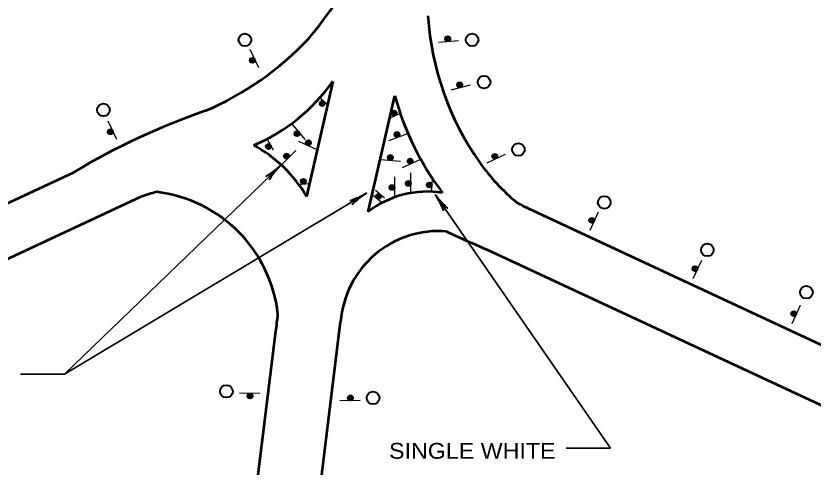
# Model space of a CAD drawing. Extents: x 354 to 1034, y -85 to 443.
# Drawn here: x 700.1 to 802.3, y 317.7 to 375.5 of the extents above; entities that cross this region are included whole.
import ezdxf
from ezdxf.enums import TextEntityAlignment as Align

# ---------------------------------------------------------------- set-up
doc = ezdxf.new("R2010")
doc.units = 0
doc.header["$LTSCALE"] = 0.8
doc.layers.add('1', color=7, linetype='Continuous', lineweight=40)
doc.layers.add('4', color=7, linetype='Continuous', lineweight=25)

msp = doc.modelspace()

# ---------------------------------------------------------------- linework, layer by layer
at = {"layer": '1', "lineweight": 53}
for p, q in [((737.4062, 352.3417), (740.8083, 367.0777)), ((745.2672, 350.3835), (748.7016, 365.2595)), ((562.1638, 287.6602), (707.5175, 355.4397)), ((564.9023, 281.7872), (716.1801, 352.3292)), ((900.7673, 287.8702), (765.1801, 351.0956)), ((897.2311, 281.7872), (760.5537, 345.521)), ((735.3584, 284.1909), (741.7533, 336.2736)), ((727.3017, 285.0378), (733.4431, 335.0573))]:
    msp.add_line(p, q, dxfattribs=at)
at = {"layer": '1', "lineweight": 35}
for p, q in [((706.3682, 329.5635), (734.0747, 356.3324)), ((706.3682, 329.5635), (745.0874, 352.7745)), ((776.3404, 320.0757), (753.8974, 352.6051)), ((700.6983, 329.5635), (706.3682, 329.5635)), ((770.6704, 320.0757), (776.3404, 320.0757))]:
    msp.add_line(p, q, dxfattribs=at)
at = {"layer": '1'}
for centre, radius in [((729.4798, 372.4303), 0.81), ((758.6206, 372.4303), 0.81), ((755.4912, 372.5773), 0.3159), ((755.4839, 372.5685), 0.2917), ((755.4832, 372.5766), 0.2754), ((755.506, 372.5948), 0.2835), ((755.4912, 372.5773), 0.2511), ((755.4912, 372.5773), 0.2349), ((755.4832, 372.5766), 0.2268), ((755.4832, 372.5766), 0.2106), ((755.4825, 372.5847), 0.1946), ((755.4818, 372.5927), 0.1782), ((755.4818, 372.5927), 0.162), ((755.4628, 372.6236), 0.1296), ((755.4803, 372.6089), 0.1458), ((755.467, 372.5752), 0.1296), ((755.4702, 372.6324), 0.1218), ((755.4614, 372.6397), 0.0972), ((755.4607, 372.6478), 0.0814), ((755.4751, 372.5759), 0.0891), ((755.46, 372.6559), 0.0648), ((755.4586, 372.672), 0.0486), ((755.4572, 372.6881), 0.0324), ((755.4557, 372.7043), 0.0162), ((755.6014, 372.6195), 0.0081), ((730.4406, 369.8031), 0.3159), ((730.419, 369.811), 0.2835), ((730.4513, 369.7992), 0.2917), ((730.444, 369.7958), 0.2754), ((730.4406, 369.8031), 0.2511), ((730.4406, 369.8031), 0.2349), ((730.444, 369.7958), 0.2268), ((730.444, 369.7958), 0.2106), ((730.4366, 369.7924), 0.1946), ((730.4293, 369.789), 0.1782), ((730.4293, 369.789), 0.162), ((730.4146, 369.7821), 0.1458), ((730.396, 369.7645), 0.1218), ((730.4068, 369.7606), 0.1296), ((730.3921, 369.7537), 0.0972), ((730.3848, 369.7503), 0.0814), ((730.3774, 369.7469), 0.0648), ((730.3627, 369.74), 0.0486), ((730.3481, 369.7332), 0.0324), ((730.3334, 369.7263), 0.0162), ((730.4508, 369.7811), 0.1296), ((730.3633, 369.8922), 0.0081), ((730.4474, 369.7885), 0.0891), ((757.0241, 366.6518), 0.3159), ((757.0183, 366.6419), 0.2917), ((757.0162, 366.6497), 0.2754), ((757.0355, 366.6716), 0.2835), ((760.1454, 367.0087), 0.81), ((757.0241, 366.6518), 0.2511), ((757.0241, 366.6518), 0.2349), ((757.0162, 366.6497), 0.2268), ((757.0162, 366.6497), 0.2106), ((757.0141, 366.6575), 0.1946), ((757.012, 366.6653), 0.1782), ((757.012, 366.6653), 0.162), ((756.988, 366.6924), 0.1296), ((757.0079, 366.681), 0.1458), ((757.0006, 366.6455), 0.1296), ((756.9937, 366.7024), 0.1218), ((756.9838, 366.7081), 0.0972), ((756.9817, 366.7159), 0.0814), ((756.9796, 366.7237), 0.0648), ((757.0084, 366.6476), 0.0891), ((756.9754, 366.7394), 0.0486), ((756.9712, 366.755), 0.0324), ((756.9671, 366.7707), 0.0162), ((757.1252, 366.7124), 0.0081), ((711.3515, 363.4508), 0.81), ((739.3899, 364.2628), 0.3159), ((739.3834, 364.2761), 0.2835), ((739.4177, 364.2791), 0.2917), ((739.4125, 364.2729), 0.2754), ((739.4063, 364.2781), 0.2511), ((739.4063, 364.2781), 0.2349), ((739.4125, 364.2729), 0.2268), ((739.4125, 364.2729), 0.2106), ((739.4073, 364.2667), 0.1946), ((739.402, 364.2605), 0.1782), ((739.402, 364.2605), 0.162), ((739.3916, 364.2481), 0.1458), ((739.3822, 364.2243), 0.1218), ((739.3936, 364.2253), 0.1296), ((739.3832, 364.2129), 0.0972), ((739.4249, 364.2625), 0.1296), ((739.378, 364.2067), 0.0814), ((739.3728, 364.2004), 0.0648), ((739.3624, 364.188), 0.0486), ((739.3607, 364.1944), 0.0324), ((739.4187, 364.2677), 0.0891), ((739.3578, 364.1785), 0.0162), ((739.3748, 364.1853), 0.0081), ((748.613, 363.0418), 0.3159), ((748.6161, 363.0098), 0.2917), ((748.6126, 363.0171), 0.2754), ((748.6278, 363.0421), 0.2835), ((748.62, 363.0205), 0.2511), ((748.62, 363.0205), 0.2349), ((748.6126, 363.0171), 0.2268), ((748.6126, 363.0171), 0.2106), ((748.6092, 363.0245), 0.1946), ((748.6058, 363.0318), 0.1782), ((748.6058, 363.0318), 0.162), ((748.5774, 363.0543), 0.1296), ((748.599, 363.0465), 0.1458), ((748.5813, 363.0651), 0.1218), ((748.598, 363.0103), 0.1296), ((748.5706, 363.069), 0.0972), ((748.5672, 363.0763), 0.0814), ((748.5637, 363.0837), 0.0648), ((748.5569, 363.0984), 0.0486), ((748.6053, 363.0137), 0.0891), ((748.5634, 363.0972), 0.0324), ((748.5502, 363.1065), 0.0162), ((748.5491, 363.0883), 0.0081), ((712.2239, 360.6329), 0.3159), ((712.2023, 360.6407), 0.2835), ((712.2346, 360.6289), 0.2917), ((712.2273, 360.6255), 0.2754), ((712.2239, 360.6329), 0.2511), ((712.2239, 360.6329), 0.2349), ((712.2273, 360.6255), 0.2268), ((712.2273, 360.6255), 0.2106), ((712.2199, 360.6221), 0.1946), ((712.2126, 360.6187), 0.1782), ((712.2126, 360.6187), 0.162), ((712.1979, 360.6118), 0.1458), ((712.1793, 360.5942), 0.1218), ((712.1901, 360.5903), 0.1296), ((712.1754, 360.5835), 0.0972), ((712.1681, 360.58), 0.0814), ((712.1607, 360.5766), 0.0648), ((712.146, 360.5698), 0.0486), ((712.1314, 360.5629), 0.0324), ((712.1167, 360.5561), 0.0162), ((712.2341, 360.6108), 0.1296), ((712.1466, 360.7219), 0.0081), ((712.2307, 360.6182), 0.0891), ((736.1723, 360.3991), 0.3159), ((736.1495, 360.4011), 0.2835), ((736.1837, 360.3981), 0.2917), ((736.1775, 360.3929), 0.2754), ((736.1723, 360.3991), 0.2511), ((736.1723, 360.3991), 0.2349), ((736.1775, 360.3929), 0.2268), ((736.1775, 360.3929), 0.2106), ((736.1713, 360.3876), 0.1946), ((736.1651, 360.3824), 0.1782), ((736.1651, 360.3824), 0.162), ((736.1527, 360.372), 0.1458), ((736.1393, 360.3502), 0.1218), ((736.1507, 360.3492), 0.1296), ((736.1383, 360.3388), 0.0972), ((736.1321, 360.3336), 0.0814), ((736.1879, 360.3804), 0.1296), ((736.1259, 360.3284), 0.0648), ((736.1135, 360.318), 0.0486), ((736.0746, 360.4651), 0.0081), ((736.101, 360.3076), 0.0324), ((736.0886, 360.2971), 0.0162), ((736.1827, 360.3866), 0.0891), ((748.9871, 360.2863), 0.3159), ((748.9822, 360.2759), 0.2917), ((748.9794, 360.2835), 0.2754), ((748.9967, 360.307), 0.2835), ((748.9871, 360.2863), 0.2511), ((748.9871, 360.2863), 0.2349), ((748.9794, 360.2835), 0.2268), ((748.9794, 360.2835), 0.2106), ((748.9767, 360.2911), 0.1946), ((748.9739, 360.2987), 0.1782), ((748.9739, 360.2987), 0.162), ((748.9476, 360.3236), 0.1296), ((748.9684, 360.3139), 0.1458), ((748.9524, 360.334), 0.1218), ((748.9642, 360.2779), 0.1296), ((748.9421, 360.3388), 0.0972), ((748.9393, 360.3464), 0.0814), ((748.9365, 360.3541), 0.0648), ((748.931, 360.3693), 0.0486), ((748.9718, 360.2807), 0.0891), ((748.9254, 360.3845), 0.0324), ((748.9199, 360.3997), 0.0162), ((749.0825, 360.3555), 0.0081), ((732.5003, 358.7457), 0.3159), ((732.4987, 358.7605), 0.2835), ((732.5319, 358.7516), 0.2917), ((732.5249, 358.7475), 0.2754), ((732.5209, 358.7545), 0.2511), ((732.5209, 358.7545), 0.2349), ((732.5249, 358.7475), 0.2268), ((732.5249, 358.7475), 0.2106), ((732.5179, 358.7435), 0.1946), ((732.5109, 358.7394), 0.1782), ((732.5109, 358.7394), 0.162), ((732.4968, 358.7313), 0.1458), ((732.4798, 358.7122), 0.1218), ((732.4909, 358.7092), 0.1296), ((732.4769, 358.7011), 0.0972), ((732.4699, 358.697), 0.0814), ((732.4629, 358.693), 0.0648), ((732.533, 358.7335), 0.1296), ((732.529, 358.7405), 0.0891), ((737.6211, 359.2336), 0.3159), ((737.6103, 359.2297), 0.2917), ((737.6137, 359.237), 0.2754), ((737.6426, 359.2414), 0.2835), ((737.6211, 359.2336), 0.2511), ((737.6211, 359.2336), 0.2349), ((737.6137, 359.237), 0.2268), ((737.6137, 359.237), 0.2106), ((737.6172, 359.2443), 0.1946), ((737.6206, 359.2517), 0.1782), ((737.6206, 359.2517), 0.162), ((737.5991, 359.2439), 0.1296), ((737.6274, 359.2664), 0.1458), ((737.6196, 359.2879), 0.1296), ((737.6304, 359.2918), 0.1218), ((737.6064, 359.2404), 0.0891), ((737.6264, 359.3026), 0.0972), ((737.6299, 359.3099), 0.0814), ((737.6333, 359.3173), 0.0648), ((737.6401, 359.3319), 0.0486), ((737.647, 359.3466), 0.0324), ((737.6538, 359.3613), 0.0162), ((737.7375, 359.215), 0.0081), ((764.5504, 358.3681), 0.81), ((732.4488, 358.6849), 0.0486), ((732.4494, 358.6914), 0.0324), ((732.4413, 358.6775), 0.0162), ((732.4595, 358.678), 0.0081), ((734.8273, 357.5138), 0.3159), ((734.8273, 357.5023), 0.2917), ((734.8273, 357.5367), 0.2835), ((734.8215, 357.5081), 0.2754), ((734.8273, 357.5138), 0.2511), ((734.8273, 357.5138), 0.2349), ((734.8215, 357.5081), 0.2268), ((734.8215, 357.5081), 0.2106), ((761.5219, 357.4964), 0.3159), ((761.518, 357.4856), 0.2917), ((761.5146, 357.4929), 0.2754), ((761.5297, 357.5179), 0.2835), ((761.5219, 357.4964), 0.2511), ((761.5219, 357.4964), 0.2349), ((761.5146, 357.4929), 0.2268), ((734.8158, 357.5138), 0.1946), ((734.8101, 357.5195), 0.1782), ((734.7757, 357.531), 0.1296), ((734.8101, 357.5195), 0.162), ((734.7986, 357.531), 0.1458), ((734.7757, 357.5424), 0.1218), ((734.7643, 357.5424), 0.0972), ((734.7585, 357.5482), 0.0814), ((734.8101, 357.4966), 0.1296), ((734.7528, 357.5539), 0.0648), ((734.7414, 357.5653), 0.0486), ((734.7299, 357.5768), 0.0324), ((734.7184, 357.5883), 0.0162), ((734.8158, 357.5023), 0.0891), ((734.8845, 357.6169), 0.0081), ((748.1326, 357.3415), 0.3159), ((748.1238, 357.3341), 0.2917), ((748.1245, 357.3422), 0.2754), ((748.1501, 357.3562), 0.2835), ((748.1326, 357.3415), 0.2511), ((748.1326, 357.3415), 0.2349), ((748.1245, 357.3422), 0.2268), ((748.1245, 357.3422), 0.2106), ((748.1252, 357.3502), 0.1946), ((748.1259, 357.3583), 0.1782), ((748.1259, 357.3583), 0.162), ((748.1084, 357.3436), 0.1296), ((748.1273, 357.3745), 0.1458), ((748.1126, 357.392), 0.1296), ((748.1214, 357.3994), 0.1218), ((748.114, 357.4081), 0.0972), ((748.1165, 357.3429), 0.0891), ((748.1147, 357.4162), 0.0814), ((748.1154, 357.4243), 0.0648), ((748.1169, 357.4404), 0.0486), ((748.1183, 357.4566), 0.0324), ((748.1197, 357.4727), 0.0162), ((748.2484, 357.3639), 0.0081), ((750.672, 356.8854), 0.3159), ((750.6681, 356.8747), 0.2917), ((750.6647, 356.882), 0.2754), ((750.6799, 356.9069), 0.2835), ((750.672, 356.8854), 0.2511), ((750.672, 356.8854), 0.2349), ((750.6647, 356.882), 0.2268), ((750.6647, 356.882), 0.2106), ((750.6613, 356.8893), 0.1946), ((750.6578, 356.8967), 0.1782), ((750.6578, 356.8967), 0.162), ((750.6295, 356.9192), 0.1296), ((750.651, 356.9114), 0.1458), ((750.6334, 356.93), 0.1218), ((750.65, 356.8751), 0.1296), ((750.6226, 356.9339), 0.0972), ((750.6192, 356.9412), 0.0814), ((750.6158, 356.9486), 0.0648), ((750.6089, 356.9632), 0.0486), ((750.6573, 356.8786), 0.0891), ((750.6021, 356.9779), 0.0324), ((750.5952, 356.9926), 0.0162), ((750.7611, 356.9627), 0.0081), ((761.5146, 357.4929), 0.2106), ((761.5111, 357.5003), 0.1946), ((761.5077, 357.5076), 0.1782), ((761.5077, 357.5076), 0.162), ((761.4793, 357.5301), 0.1296), ((761.5009, 357.5223), 0.1458), ((761.4833, 357.5409), 0.1218), ((761.4999, 357.4861), 0.1296), ((761.4725, 357.5448), 0.0972), ((761.4691, 357.5522), 0.0814), ((761.4657, 357.5595), 0.0648), ((761.4588, 357.5742), 0.0486), ((761.5072, 357.4895), 0.0891), ((761.452, 357.5889), 0.0324), ((761.4451, 357.6035), 0.0162), ((761.611, 357.5736), 0.0081), ((736.9824, 354.2934), 0.3159), ((736.9743, 354.2623), 0.2917), ((736.9736, 354.2703), 0.2754), ((736.9964, 354.2886), 0.2835), ((736.9817, 354.271), 0.2511), ((736.9817, 354.271), 0.2349), ((736.9736, 354.2703), 0.2268), ((736.9736, 354.2703), 0.2106), ((736.9729, 354.2784), 0.1946), ((736.9722, 354.2865), 0.1782), ((736.9722, 354.2865), 0.162), ((736.9533, 354.3173), 0.1296), ((736.9708, 354.3026), 0.1458), ((736.9575, 354.2689), 0.1296), ((736.9606, 354.3261), 0.1218), ((736.9518, 354.3335), 0.0972), ((736.9511, 354.3415), 0.0814), ((736.9656, 354.2696), 0.0891), ((736.9504, 354.3496), 0.0648), ((736.949, 354.3657), 0.0486), ((736.9547, 354.3624), 0.0324), ((736.9455, 354.3757), 0.0162), ((736.9383, 354.3589), 0.0081), ((748.3485, 353.5021), 0.3159), ((748.3323, 353.5183), 0.2835), ((748.3566, 353.494), 0.2917), ((748.3485, 353.494), 0.2754), ((748.3485, 353.5021), 0.2511), ((748.3485, 353.5021), 0.2349), ((748.3485, 353.494), 0.2268), ((748.3485, 353.494), 0.2106), ((748.3404, 353.494), 0.1946), ((748.3323, 353.494), 0.1782), ((748.3323, 353.494), 0.162), ((748.3161, 353.494), 0.1458), ((750.4366, 354.0121), 0.3159), ((750.4204, 354.0283), 0.2835), ((750.4447, 354.004), 0.2917), ((750.4366, 354.004), 0.2754), ((750.4366, 354.0121), 0.2511), ((750.4366, 354.0121), 0.2349), ((750.4366, 354.004), 0.2268), ((750.4366, 354.004), 0.2106), ((750.4285, 354.004), 0.1946), ((750.4204, 354.004), 0.1782), ((750.3799, 353.9959), 0.1218), ((750.4204, 354.004), 0.162), ((750.4042, 354.004), 0.1458), ((750.388, 353.9878), 0.1296), ((750.3718, 353.9878), 0.0972), ((750.3637, 353.9878), 0.0814), ((750.3556, 353.9878), 0.0648), ((750.3394, 353.9878), 0.0486), ((750.3232, 353.9878), 0.0324), ((750.307, 353.9878), 0.0162), ((750.4366, 353.9878), 0.1296), ((750.4366, 353.9959), 0.0891), ((750.4042, 354.1255), 0.0081), ((753.1098, 353.822), 0.3159), ((753.1169, 353.835), 0.2835), ((753.139, 353.8086), 0.2917), ((753.131, 353.8094), 0.2754), ((753.1317, 353.8174), 0.2511), ((753.1317, 353.8174), 0.2349), ((753.131, 353.8094), 0.2268), ((753.131, 353.8094), 0.2106), ((753.1229, 353.8101), 0.1946), ((753.1148, 353.8108), 0.1782), ((753.0811, 353.7974), 0.1296), ((753.0738, 353.8062), 0.1218), ((753.1148, 353.8108), 0.162), ((753.0987, 353.8122), 0.1458), ((753.065, 353.7989), 0.0972), ((753.0569, 353.7996), 0.0814), ((753.0489, 353.8003), 0.0648), ((753.0327, 353.8017), 0.0486), ((753.1295, 353.7932), 0.1296), ((753.037, 353.8067), 0.0324), ((753.0223, 353.7999), 0.0162), ((753.0376, 353.7899), 0.0081), ((753.1303, 353.8013), 0.0891), ((746.607, 352.3556), 0.3159), ((746.5841, 352.3536), 0.2835), ((746.6184, 352.3566), 0.2917), ((746.6132, 352.3504), 0.2754), ((748.2918, 353.4859), 0.1218), ((748.2999, 353.4778), 0.1296), ((748.2837, 353.4778), 0.0972), ((748.2756, 353.4778), 0.0814), ((748.2675, 353.4778), 0.0648), ((748.2513, 353.4778), 0.0486), ((748.2351, 353.4778), 0.0324), ((748.2189, 353.4778), 0.0162), ((748.3485, 353.4778), 0.1296), ((748.3485, 353.4859), 0.0891), ((748.3161, 353.6155), 0.0081), ((746.607, 352.3556), 0.2511), ((746.607, 352.3556), 0.2349), ((746.6132, 352.3504), 0.2268), ((746.6132, 352.3504), 0.2106), ((746.608, 352.3442), 0.1946), ((746.6028, 352.338), 0.1782), ((746.6028, 352.338), 0.162), ((746.5923, 352.3255), 0.1458), ((746.5829, 352.3017), 0.1218), ((746.5943, 352.3027), 0.1296), ((746.5839, 352.2903), 0.0972), ((746.4993, 352.4036), 0.0081), ((746.6256, 352.34), 0.1296), ((746.5787, 352.2841), 0.0814), ((746.5735, 352.2779), 0.0648), ((746.5631, 352.2655), 0.0486), ((746.5527, 352.2531), 0.0324), ((746.6194, 352.3452), 0.0891), ((746.5582, 352.2547), 0.0162), ((775.5629, 351.5912), 0.81), ((773.9594, 349.2884), 0.3159), ((773.9515, 349.3099), 0.2835), ((773.9633, 349.2776), 0.2917), ((773.956, 349.281), 0.2754), ((773.9594, 349.2884), 0.2511), ((773.9594, 349.2884), 0.2349), ((773.956, 349.281), 0.2268), ((773.956, 349.281), 0.2106), ((773.9486, 349.2845), 0.1946), ((773.9413, 349.2879), 0.1782), ((773.9051, 349.2869), 0.1296), ((773.9413, 349.2879), 0.162), ((773.9012, 349.2977), 0.1218), ((773.9266, 349.2947), 0.1458), ((773.8904, 349.2937), 0.0972), ((773.883, 349.2972), 0.0814), ((773.8757, 349.3006), 0.0648), ((773.861, 349.3074), 0.0486), ((773.8463, 349.3143), 0.0324), ((773.8317, 349.3211), 0.0162), ((773.9491, 349.2664), 0.1296), ((773.9525, 349.2737), 0.0891), ((773.9779, 349.4048), 0.0081), ((788.7779, 345.492), 0.81), ((787.1903, 343.0952), 0.3159), ((787.1825, 343.1167), 0.2835), ((787.1942, 343.0844), 0.2917), ((787.1869, 343.0878), 0.2754), ((787.1903, 343.0952), 0.2511), ((787.1903, 343.0952), 0.2349), ((787.1869, 343.0878), 0.2268), ((787.1869, 343.0878), 0.2106), ((787.1796, 343.0913), 0.1946), ((787.1722, 343.0947), 0.1782), ((787.136, 343.0937), 0.1296), ((787.1722, 343.0947), 0.162), ((787.1321, 343.1045), 0.1218), ((787.1575, 343.1015), 0.1458), ((787.1213, 343.1005), 0.0972), ((787.114, 343.104), 0.0814), ((787.1066, 343.1074), 0.0648), ((787.092, 343.1142), 0.0486), ((787.0773, 343.1211), 0.0324), ((787.0626, 343.1279), 0.0162), ((787.1801, 343.0732), 0.1296), ((787.1835, 343.0805), 0.0891), ((787.2089, 343.2117), 0.0081), ((801.4846, 340.0704), 0.81), ((799.8582, 337.3243), 0.3159), ((799.8504, 337.3458), 0.2835), ((799.8621, 337.3135), 0.2917), ((799.8548, 337.3169), 0.2754), ((799.8582, 337.3243), 0.2511), ((799.8582, 337.3243), 0.2349), ((799.8548, 337.3169), 0.2268), ((799.8548, 337.3169), 0.2106), ((799.8474, 337.3204), 0.1946), ((799.8401, 337.3238), 0.1782), ((799.8039, 337.3228), 0.1296), ((799.8401, 337.3238), 0.162), ((799.8, 337.3336), 0.1218), ((799.8254, 337.3306), 0.1458), ((799.7892, 337.3296), 0.0972), ((799.7819, 337.3331), 0.0814), ((799.7745, 337.3365), 0.0648), ((799.7598, 337.3433), 0.0486), ((799.7451, 337.3502), 0.0324), ((799.7305, 337.357), 0.0162), ((799.8479, 337.3022), 0.1296), ((799.8513, 337.3096), 0.0891), ((799.8768, 337.4407), 0.0081), ((727.1079, 327.3637), 0.81), ((730.1403, 326.7601), 0.3159), ((730.1486, 326.768), 0.2917), ((745.9138, 326.5166), 0.81), ((730.1239, 326.7441), 0.2835), ((730.1484, 326.7599), 0.2754), ((730.1403, 326.7601), 0.2511), ((730.1403, 326.7601), 0.2349), ((730.1484, 326.7599), 0.2268), ((730.1484, 326.7599), 0.2106), ((730.1483, 326.7518), 0.1946), ((730.1481, 326.7437), 0.1782), ((730.1481, 326.7437), 0.162), ((730.1479, 326.7275), 0.1458), ((730.0264, 326.7296), 0.0081), ((730.1555, 326.7031), 0.1218), ((730.1638, 326.711), 0.1296), ((730.1646, 326.7596), 0.1296), ((730.1635, 326.6948), 0.0972), ((730.1565, 326.7598), 0.0891), ((730.1634, 326.6867), 0.0814), ((730.1632, 326.6786), 0.0648), ((730.1629, 326.6625), 0.0486), ((730.1627, 326.6463), 0.0324), ((730.1624, 326.6301), 0.0162), ((743.0166, 326.5231), 0.3159), ((743.0001, 326.5391), 0.2835), ((743.0248, 326.5152), 0.2917), ((743.0247, 326.5233), 0.2754), ((743.0166, 326.5231), 0.2511), ((743.0166, 326.5231), 0.2349), ((743.0247, 326.5233), 0.2268), ((743.0247, 326.5233), 0.2106), ((743.0245, 326.5314), 0.1946), ((743.0244, 326.5395), 0.1782), ((743.0244, 326.5395), 0.162), ((743.0241, 326.5557), 0.1458), ((742.9026, 326.5536), 0.0081), ((743.0318, 326.5801), 0.1218), ((743.04, 326.5722), 0.1296), ((743.0409, 326.5236), 0.1296), ((743.0397, 326.5884), 0.0972), ((743.0328, 326.5234), 0.0891), ((743.0396, 326.5964), 0.0814), ((743.0394, 326.6045), 0.0648), ((743.0392, 326.6207), 0.0486), ((743.0389, 326.6369), 0.0324), ((743.0386, 326.6531), 0.0162)]:
    msp.add_circle(centre, radius, dxfattribs=at)
at = {"layer": '1', "lineweight": 53}
for centre, radius, start, end in [((698.394, 405.5706), 51.2787, 319.99373, 340.00633), ((708.7499, 399.7882), 39.6915, 293.22493, 316.77535), ((721.3016, 380.7882), 23.7752, 293.08907, 324.91903), ((753.0376, 279.8629), 88.2266, 108.93946, 121.06067), ((722.0987, 343.3391), 17.7581, 30.45813, 61.29534), ((781.6798, 372.4434), 27.1239, 215.37581, 230.30556), ((731.1142, 306.9403), 47.7826, 105.73397, 108.21258), ((716.0644, 335.2982), 17.7581, 6.34554, 83.3181), ((752.9166, 340.3424), 12.6293, 81.2821, 127.28757), ((754.094, 332.8911), 21.3144, 58.65985, 61.21963), ((754.3438, 335.2834), 12.6293, 85.47195, 175.50333), ((833.0962, 513.4224), 182.9024, 244.83939, 246.63305), ((687.7805, 341.7822), 46.1552, 351.62224, 354.37838), ((716.0644, 335.2982), 17.7581, 6.32047, 6.34554)]:
    msp.add_arc(centre, radius, start, end, dxfattribs=at)
for centre, major_axis, start_param, end_param in [((785.58, 377.8063), (1.2996, -34.9775), 4.74374174, 5.32357861), ((780.1297, 374.3897), (-6.1549, 34.4563), 1.66994276, 2.07069625)]:
    msp.add_ellipse(centre, major_axis=major_axis, ratio=0.934252, start_param=start_param, end_param=end_param, dxfattribs=at)
at = {"layer": '1'}
for centre, major_axis, ratio, start_param, end_param in [((733.303, 355.825), (1.122, 0.8862), 0.07063, 3.14071475, 5.41810995), ((733.5946, 355.5573), (0.9523, 1.096), 0.122415, 0.89635335, 3.14159265), ((744.2208, 352.4549), (-1.2934, -0.6095), 0.07063, 6.28230741, 8.55970261), ((744.4443, 352.1281), (1.1755, 0.8522), 0.122415, 0.89635335, 3.14159265), ((754.2717, 351.7607), (-0.6908, 1.2519), 0.07063, 3.14071475, 5.41810995), ((754.5835, 352.0047), (-0.9255, 1.1187), 0.122415, 0.89635335, 3.14159265)]:
    msp.add_ellipse(centre, major_axis=major_axis, ratio=ratio, start_param=start_param, end_param=end_param, dxfattribs=at)
at = {"layer": '4'}
for p, q in [((754.2863, 372.1304), (756.8686, 372.3563)), ((731.2726, 368.8237), (730.1772, 371.1728)), ((755.9151, 366.0024), (758.4188, 366.6732)), ((740.1511, 364.0717), (739.036, 365.0075)), ((748.1182, 362.4326), (749.4376, 363.0479)), ((713.0559, 359.6535), (711.9605, 362.0026)), ((737.2295, 359.6685), (735.5634, 361.6539)), ((747.9389, 359.5427), (750.3747, 360.4292)), ((750.5537, 359.8603), (750.5582, 359.8624)), ((733.1502, 358.3057), (732.4223, 359.5665)), ((736.3542, 359.4489), (738.7033, 358.3536)), ((734.1916, 356.3969), (736.0244, 358.2297)), ((760.5425, 356.6642), (762.8918, 357.7597)), ((746.8685, 357.1105), (749.4506, 356.8846)), ((749.6926, 356.0533), (752.0418, 357.1487)), ((751.6827, 357.4215), (751.7284, 357.4382)), ((748.6888, 352.2627), (748.6887, 354.8549)), ((750.7769, 352.7727), (750.777, 355.3647)), ((736.309, 353.8903), (737.7593, 354.0172)), ((753.3899, 353.0889), (753.5168, 354.5392)), ((747.3922, 352.1407), (746.2333, 353.113)), ((746.9445, 351.607), (745.7857, 352.5795)), ((773.744, 348.0214), (774.8394, 350.3707)), ((786.975, 341.8282), (788.0704, 344.1774)), ((799.6428, 336.0573), (800.7383, 338.4066)), ((731.3854, 327.0787), (728.7936, 327.1237)), ((744.2617, 326.2046), (741.6698, 326.1594))]:
    msp.add_line(p, q, dxfattribs=at)
for centre in [(755.4993, 372.578), (730.4371, 369.8105), (757.0319, 366.6539), (739.3943, 364.2671), (748.6151, 363.0361), (712.2204, 360.6402), (736.1671, 360.4053), (748.9947, 360.289), (732.5058, 358.7483), (737.6284, 359.2302), (734.833, 357.5195), (761.5292, 357.4998), (748.1407, 357.3408), (750.6794, 356.8888), (736.9824, 354.2873), (748.3485, 353.5102), (750.4366, 354.0202), (753.1158, 353.8209), (746.6008, 352.3608), (773.9628, 349.2957), (787.1938, 343.1025), (799.8616, 337.3316), (730.1322, 326.7602), (743.0085, 326.523)]:
    msp.add_circle(centre, 0.3321, dxfattribs=at)

# ---------------------------------------------------------------- texts
at = {"layer": '1', "width": 1.1}
msp.add_text('SINGLE WHITE', height=2.025, dxfattribs=at).set_placement((758.6412, 318.7243), align=Align.CENTER)

doc.saveas('drawing.dxf')
